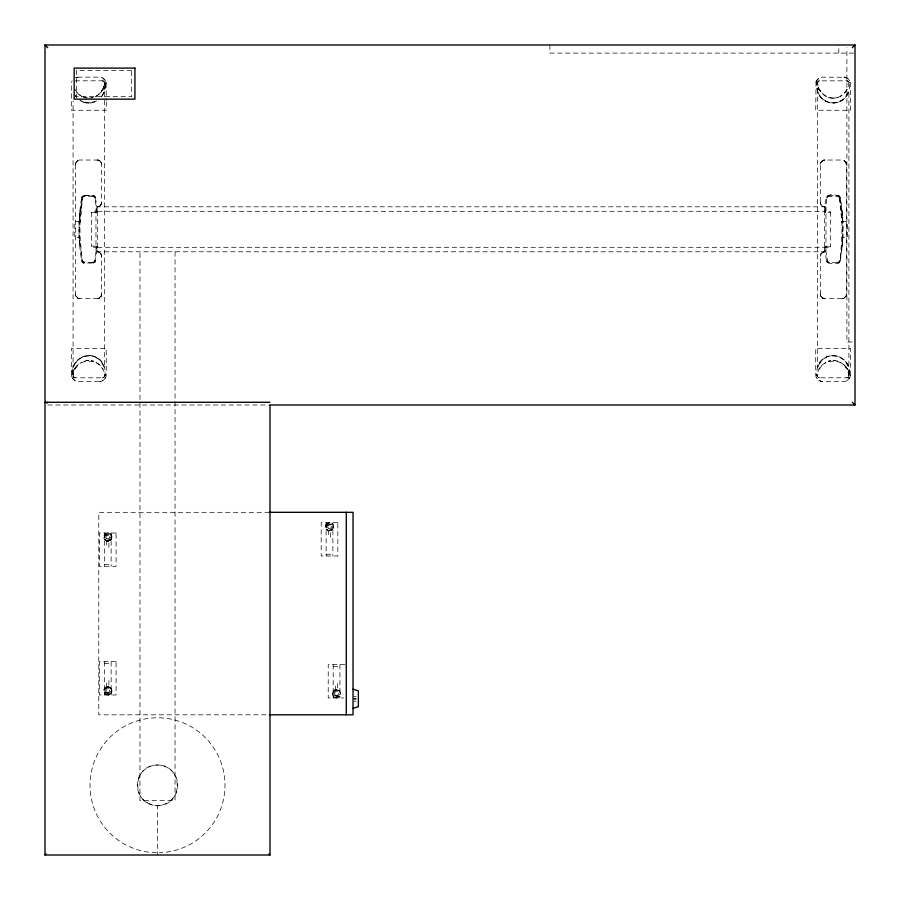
<?xml version="1.0" encoding="UTF-8"?>
<svg xmlns="http://www.w3.org/2000/svg" width="900" height="900" viewBox="0 0 900 900"><rect width="100%" height="100%" fill="white"/><g stroke="black" fill="none" stroke-linecap="round" stroke-linejoin="round"><path stroke-width="0.67" stroke-dasharray="4.5 3.38" d="M838.8 53.1L838.8 45M824.479 247.972L825.401 246.454L830.34 245.801L830.441 246.701L825.334 247.748L827.966 262.811L826.549 261.146L824.479 247.534A1.327 1.327 0 0 1 825.604 246.409L825.716 247.309M103.939 92.633L101.014 97.436C103.984 93.758 108.754 83.104 102.274 80.809L75.308 80.809M817.211 376.245L816.851 374.355L817.447 376.661L819.686 377.809L846.664 377.809L848.137 377.392L849.308 375.795L848.903 376.661C850.005 355.973 816.322 356.152 817.447 376.661A3.791 3.791 0 0 1 816.863 374.355A17.505 17.505 0 0 1 818.021 365.974C824.085 348.019 852.739 355.973 849.488 374.355A3.802 3.802 0 0 1 849.127 376.245L849.161 368.685M816.851 84.251L817.211 82.361A3.802 3.802 0 0 0 816.851 84.251C816.041 91.496 820.226 99.034 827.021 101.846A15.941 15.941 0 0 0 839.317 101.846L844.571 98.314L848.903 90.968L848.903 367.639L844.571 360.293L839.317 356.76A15.941 15.941 0 0 0 827.021 356.771L821.768 360.293L817.447 367.639L817.447 90.968C820.71 105.683 843.514 107.145 848.317 92.633A17.505 17.505 0 0 0 849.488 84.251L849.431 83.284L849.488 84.251A3.769 3.769 0 0 0 848.903 81.945L846.664 80.809L819.169 80.854L816.908 83.284L817.178 89.921M72.799 368.685L72.472 374.355A3.802 3.802 0 0 0 72.832 376.245L75.308 377.809L102.274 377.809L104.513 376.661L105.109 374.355A17.505 17.505 0 0 0 103.939 365.974C97.448 346.939 67.196 357.3 72.832 376.245L73.069 376.661C71.966 355.973 105.638 356.152 104.513 376.661A3.791 3.791 0 0 0 105.109 374.355L105.052 375.322M104.782 89.921L105.109 84.251A3.802 3.802 0 0 0 104.749 82.361L105.109 84.251M79.954 210.33L79.087 222.964L81.675 197.775L83.183 195.784L82.08 196.74M95.096 261.844L93.994 262.811L96.626 247.68L91.519 246.701L91.62 245.801L96.559 246.454L97.481 247.534L95.096 261.844L92.925 263.059L83.88 263.025L82.305 262.159L79.965 235.609L79.965 222.998L82.53 197.933A1.823 1.823 0 0 1 82.946 197.044L84.24 195.559L93.285 195.581L95.096 196.763L93.994 195.795M842.006 248.276L842.873 235.643L840.285 260.831A2.734 2.734 0 0 1 839.655 262.159C836.201 264.409 830.025 264.173 826.864 261.844M96.626 247.826L97.481 247.972M839.396 197.876A1.721 1.721 0 0 0 837.72 196.447L827.089 196.47L825.334 210.926L830.441 211.916L830.34 212.805L825.401 212.153L824.479 210.645C825.829 199.384 824.434 192.139 837.72 195.559A2.542 2.542 0 0 1 839.385 196.178L840.285 197.775L842.873 222.964L842.006 210.33M850.534 374.692L849.814 377.752L846.967 380.7A6.356 6.356 0 0 1 844.009 381.442L821.227 381.353L818.415 380.149L816.435 377.752A6.941 6.941 0 0 1 815.726 374.692L815.726 348.345L850.534 348.345L850.207 376.774M83.52 262.946L84.24 263.059A2.576 2.576 0 0 1 82.305 262.159A2.734 2.734 0 0 1 81.675 260.831A186.041 186.041 0 0 1 81.675 197.775L82.564 196.189A2.565 2.565 0 0 1 84.251 195.547L93.285 195.581A2.587 2.587 0 0 1 94.871 196.47L96.626 210.926L91.519 211.916L91.519 246.701M81.9 197.066L81.675 197.775L82.957 197.044A1.721 1.721 0 0 1 84.24 196.447L94.871 196.47A2.745 2.745 0 0 1 95.501 197.831L97.436 211.286L96.559 212.153L91.62 212.805L91.519 211.916M73.069 376.661L73.856 371.655M848.903 81.945C848.97 89.528 843.21 96.761 835.627 97.931M79.965 222.998L82.53 197.933L81.675 197.775A2.723 2.723 0 0 1 82.564 196.178M103.77 690.3L103.916 689.681M333.506 527.377L333.36 527.996M96.255 247.309L96.356 246.409A1.327 1.327 0 0 1 97.481 247.534M838.44 262.946L837.72 263.059A2.576 2.576 0 0 0 839.655 262.159C842.231 240.953 843.334 219.172 839.43 197.933L840.285 197.775L840.06 197.066M111.814 537.041L111.769 537.671M332.505 693.889L332.55 693.259M76.005 162.461L77.906 160.493L76.005 162.461L75.532 164.509L75.532 294.109A4.624 4.624 0 0 0 76.005 296.145L77.906 298.114L79.886 298.609L97.965 298.553L100.8 296.752L101.633 294.109L101.633 256.309A4.624 4.624 0 0 0 101.16 254.261L99.259 252.292L97.279 251.809A1.327 1.327 0 0 1 95.996 250.459L95.974 208.159A1.327 1.327 0 0 1 97.279 206.786M101.16 204.345L99.259 206.314L97.279 206.809A4.23 4.23 0 0 0 99.259 206.314L100.8 204.953L101.633 202.309L101.633 164.509A4.624 4.624 0 0 0 101.16 162.461L97.965 160.054L79.886 160.009A4.252 4.252 0 0 0 77.321 160.864M101.419 295.493L101.633 294.109A4.601 4.601 0 0 1 100.8 296.752M816.041 81.832L815.726 110.261L850.534 110.261L850.534 83.914A6.941 6.941 0 0 0 849.814 80.854L847.845 78.457L845.021 77.254L822.251 77.164A6.356 6.356 0 0 0 819.293 77.906L816.975 79.954L815.726 83.914A6.941 6.941 0 0 1 816.435 80.854L819.281 77.906M104.749 376.245L105.109 374.355M75.746 163.114L75.532 164.509A4.601 4.601 0 0 1 76.365 161.854M101.419 203.692L101.633 202.309A4.601 4.601 0 0 1 100.8 204.953M825.334 210.78L825.401 212.153M95.276 261.506L95.501 260.786A2.711 2.711 0 0 1 94.32 262.642A2.554 2.554 0 0 1 92.914 263.059M826.054 96.367L822.082 93.386L819.18 89.291L816.851 83.767L817.447 81.945C817.144 92.306 828.034 100.879 838.012 97.335A15.232 15.232 0 0 1 828.326 97.335M95.906 96.367C101.07 93.42 104.456 87.919 104.513 81.945L105.109 83.767C103.309 89.561 99.742 95.422 93.634 97.335A15.232 15.232 0 0 1 91.249 97.931M105.109 83.767L103.725 86.951L104.513 81.945L104.929 82.811M817.031 82.811L817.447 81.945L818.235 86.951L816.851 83.767M826.684 261.506L826.459 260.786A2.711 2.711 0 0 0 827.64 262.642L839.655 262.159L840.285 260.831A186.041 186.041 0 0 0 840.285 197.775A2.723 2.723 0 0 0 839.396 196.178L838.778 195.784L839.88 196.74M111.139 693.18L111.375 692.775C110.205 695.396 105.874 695.565 104.389 693.18L111.049 693.315M326.137 524.509L325.901 524.903C327.071 522.281 331.402 522.113 332.887 524.509L326.228 524.363M105.525 377.752L103.545 380.149L100.733 381.353L77.962 381.442A6.356 6.356 0 0 1 74.992 380.7L72.675 378.652L71.516 375.739L71.438 348.345L106.234 348.345L106.234 374.692A6.941 6.941 0 0 1 105.525 377.752L102.679 380.7A6.356 6.356 0 0 1 99.709 381.442L101.734 381.105M822.127 252.664A4.252 4.252 0 0 1 824.681 251.797L824.591 206.809A4.23 4.23 0 0 1 822.701 206.314L821.16 204.953L820.327 202.309L820.327 164.509A4.624 4.624 0 0 1 820.8 162.461L823.995 160.054L842.085 160.009A4.23 4.23 0 0 1 844.627 160.864L846.428 164.509L846.428 294.109A4.624 4.624 0 0 1 845.955 296.145L844.054 298.114L842.085 298.609L823.995 298.553L821.16 296.752L820.327 294.109L820.327 256.309A4.624 4.624 0 0 1 820.8 254.261L822.701 252.292L824.681 251.809A1.327 1.327 0 0 0 825.964 250.459L825.986 208.159A1.327 1.327 0 0 0 824.681 206.786M105.323 540.27L104.198 538.954L107.764 541.091L109.609 540.641L111.33 538.954L110.205 540.27M105.93 687.33L104.198 689.018L105.323 687.701M331.346 530.347L333.079 528.66L331.954 529.976M334.868 690.21C329.906 694.148 337.646 686.88 339.626 691.256M73.642 365.974L76.567 361.17M845.393 97.436L848.317 92.633M818.021 365.974L820.946 361.17M101.61 96.705L104.513 90.968L104.513 367.639L100.192 360.293L94.939 356.76A15.941 15.941 0 0 0 82.642 356.771L77.389 360.293L73.069 367.639L73.069 100.8M101.16 296.145L99.259 298.114M820.8 162.461L822.701 160.493M820.8 254.261L822.701 252.292M845.955 296.145L844.054 298.114M849.814 377.752L846.967 380.7M74.801 369.315L77.692 365.22L81.675 362.239M847.159 89.291L844.268 93.386L840.285 96.367M819.18 369.315L822.082 365.22L826.054 362.239M827.089 196.47L827.966 195.795M104.389 534.803L104.906 534.173L104.389 534.803L111.375 535.196C110.272 532.721 106.335 532.44 104.67 534.42M339.649 696.499L332.944 695.734C334.136 698.805 339.469 697.781 339.93 696.127M839.655 262.159L838.778 262.822M111.139 539.28L107.764 541.091L104.692 539.674M333.18 691.65C334.339 687.038 342.259 693.101 338.996 690.66M104.389 688.702L106.121 687.24L108.405 686.936M328.871 530.741L331.144 530.449L332.887 528.986M99.889 93.386L105.176 87.097L101.486 91.462M77.692 365.22L72.405 371.509L76.095 367.144M825.716 211.297L825.019 211.961L825.604 212.197A1.282 1.282 0 0 1 824.512 210.713M847.676 377.629L848.554 377.066L847.17 377.764M103.286 377.606L104.164 377.055M817.796 81.551L818.674 81M78.57 359.224L83.374 356.479M838.586 102.127L843.39 99.383M822.949 359.224L827.764 356.479M110.115 540.337L108.596 541.001M331.144 530.449L327.859 530.438L325.935 528.66L328.68 530.707L331.853 530.044L330.761 530.595M110.205 687.701C113.434 690.806 107.359 684.337 105.424 687.634L106.515 687.082M334.215 690.592L335.711 689.929L334.192 690.604M96.559 212.153L96.941 211.961A1.373 1.373 0 0 0 97.481 210.645M96.716 100.969L88.796 103.084L80.865 100.969M75.938 77.501L77.962 77.164L74.992 77.906A6.356 6.356 0 0 1 77.962 77.164L99.709 77.164A6.356 6.356 0 0 1 102.679 77.906L104.996 79.954L106.155 82.867L106.234 100.552M97.965 298.553L99.844 297.743A4.252 4.252 0 0 1 97.279 298.609M106.121 687.229L108.608 686.981L111.139 688.702M334.912 690.188L335.723 689.929M830.722 360.675L828.326 361.271A15.232 15.232 0 0 1 838.012 361.271M328.871 522.743L329.152 522.709M108.405 694.935L108.124 694.969M88.796 98.134L93.634 97.335M823.331 160.222L824.681 160.009A4.252 4.252 0 0 0 822.127 160.864M823.331 252.023L824.681 251.809L97.56 251.809L97.56 206.809L824.591 206.809L822.701 206.314L820.8 204.345M843.424 298.384L842.085 298.609A4.252 4.252 0 0 0 844.639 297.743M106.121 540.731L109.024 540.889M335.306 690.041L338.209 690.188M828.315 195.66L829.046 195.559M157.5 805.511C183.791 805.781 183.791 764.752 157.5 765.011C131.209 764.752 131.209 805.781 157.5 805.511L157.5 855M86.344 360.675L88.796 360.484M107.764 541.091L108.405 541.035M335.925 689.895L336.555 689.839M828.675 195.581L837.72 195.559L840.285 197.775L839.396 196.189M83.183 262.822L82.08 261.866L94.32 262.631M853.65 53.1L549.9 53.1L549.9 45M86.051 102.836L91.541 102.836M830.43 102.836L835.92 102.836M97.56 211.309L824.591 211.309M80.01 221.591L74.79 221.591L74.79 237.341L79.144 237.341L79.144 221.591M841.95 221.591L847.17 221.591L847.17 237.341L842.816 237.341L842.816 221.591M78.998 227.284L79.864 227.284M842.096 227.284L842.962 227.284M78.998 231.334L79.864 231.334M842.096 231.334L842.962 231.334M79.144 237.026L80.01 237.026M841.95 237.026L842.816 237.026M97.56 247.309L824.591 247.309M852.3 342L846.9 342L846.9 47.7M86.051 355.77L91.541 355.77M830.43 355.77L835.92 355.77M47.812 405L268.594 405M269.381 512.314L98.786 512.314L98.786 714.814L267.986 714.814M326.137 524.936L332.887 524.936M104.389 535.23L111.139 535.23M326.137 554.197L332.887 554.197M104.389 564.491L111.139 564.491M104.389 663.491L111.139 663.491M344.88 664.639L328.23 664.639L328.23 697.939L343.642 697.939M333.18 666.439L339.93 666.439M104.389 692.741L111.139 692.741M333.18 695.7L339.93 695.7M353.858 696.375L356.108 696.375M353.858 698.366L356.108 698.366M353.858 698.76L356.108 698.76M353.858 699.165L356.108 699.165M353.858 701.156L356.108 701.156M108.124 533.002L108.405 533.036M336.195 697.928L335.925 697.894M830.722 97.931L833.175 98.134M833.175 360.484L835.627 360.675M92.925 195.559L93.645 195.66M328.252 530.595L329.512 530.798M107.764 686.891L109.024 687.082M87.581 97.931C82.103 97.729 77.22 94.117 74.801 89.291L77.692 93.386L81.675 96.367M846.023 77.501L844.009 77.164A6.356 6.356 0 0 1 846.967 77.906L849.814 80.854M98.629 160.222L97.279 160.009A4.252 4.252 0 0 1 99.844 160.864M98.629 252.023L97.279 251.809A4.252 4.252 0 0 1 99.844 252.664M820.238 381.105L822.251 381.442A6.356 6.356 0 0 1 819.293 380.7L816.435 377.752M78.536 298.384L79.886 298.609A4.252 4.252 0 0 1 77.321 297.743M91.249 360.675L93.634 361.271A15.232 15.232 0 0 0 83.948 361.271M847.676 80.978L848.554 81.54M326.137 528.986L328.646 530.696L327.161 530.044M328.669 530.707L327.15 530.033M108.608 686.981L110.126 687.645M824.479 247.534L825.334 247.826M823.995 298.553L822.116 297.743A4.252 4.252 0 0 0 824.681 298.609M106.515 540.889L105.424 540.337L105.93 540.641M337.804 690.041L338.895 690.592L338.389 690.278M74.79 377.764L73.406 377.066L74.284 377.629M822.949 99.383L827.764 102.127M838.586 356.479L843.39 359.224M79.774 100.069L83.374 102.127M94.207 356.479L99.011 359.224M817.796 377.055L818.674 377.606M103.286 81L104.164 81.551M844.639 160.864L844.054 160.493L845.955 162.461M840.285 362.239L844.268 365.22L849.555 371.509L845.865 367.144M95.906 362.239L99.889 365.22L102.78 369.315M822.701 298.114L820.8 296.145M102.679 77.906L105.525 80.854A6.941 6.941 0 0 1 106.234 83.914L105.919 81.832M99.259 160.493L101.16 162.461M99.259 252.292L101.16 254.261M77.906 298.114L76.005 296.145M74.992 380.7L72.146 377.752M96.255 211.297L96.941 211.961A1.282 1.282 0 0 1 96.356 212.197L96.626 210.859M332.606 524.126L332.887 524.509M104.67 693.551L104.389 693.18M820.474 91.462L816.784 87.097L822.082 93.386M339.469 691.076L339.93 691.65M75.465 95.918L76.567 97.436L73.642 92.633M844.268 365.22L847.159 369.315M818.021 92.633L820.946 97.436M845.393 361.17L848.317 365.974M101.014 361.17L103.939 365.974M82.305 262.159L79.087 235.643L79.954 248.276M94.871 196.47L95.501 197.831M848.104 371.655L848.903 376.661M325.507 527.377L325.463 526.748M111.769 690.3L111.814 690.941M340.402 692.64L340.56 693.259M103.916 538.29L103.77 537.671M846.225 163.114L846.428 164.509A4.601 4.601 0 0 0 845.606 161.854M820.541 203.692L820.327 202.309A4.601 4.601 0 0 0 821.16 204.953M820.541 295.493L820.327 294.109A4.601 4.601 0 0 0 821.16 296.752M71.438 374.692L71.752 376.774M839.43 197.933L841.995 222.998M816.851 374.355L816.908 375.322M837.72 195.559L837.72 196.459M830.441 211.916L830.441 246.701M339.93 664.639L339.93 697.939M337.68 683.561L337.68 689.839L335.43 689.839L335.43 683.561M333.18 664.639L333.18 697.939M332.887 522.697L332.887 555.998M330.637 537.075L330.637 530.798L328.387 530.798L328.387 537.075M326.137 522.697L326.137 555.998M175.039 251.809L175.039 800.629L139.961 800.629L139.961 251.809M111.139 532.991L111.139 566.291M111.139 661.691L111.139 694.991M108.889 547.369L108.889 541.091L106.639 541.091L106.639 547.369M108.889 680.602L108.889 686.891L106.639 686.891L106.639 680.602M106.234 101.948L106.234 110.261L71.438 110.261L71.438 83.914A6.941 6.941 0 0 1 72.146 80.854M104.389 532.991L104.389 566.291M104.389 661.691L104.389 694.991M84.24 195.559L84.24 196.459M156.442 852.761A67.5 67.5 0 0 1 99.101 751.41A67.5 67.5 0 0 1 215.539 750.803A67.5 67.5 0 0 1 159.266 852.739M820.327 256.309A4.601 4.601 0 0 1 821.16 253.654M820.327 164.509A4.601 4.601 0 0 1 821.16 161.854M846.428 294.109A4.601 4.601 0 0 1 845.606 296.752M818.212 81.236A2.756 2.756 0 0 1 819.686 80.797M846.664 80.797A2.621 2.621 0 0 1 848.137 81.214M819.686 377.809A2.756 2.756 0 0 1 818.212 377.37M848.137 377.392A2.621 2.621 0 0 1 846.664 377.809M839.419 260.662A1.755 1.755 0 0 1 837.72 262.17M829.046 262.17A1.766 1.766 0 0 1 827.336 260.64M827.336 197.966A1.766 1.766 0 0 1 829.046 196.436M826.47 197.831A2.745 2.745 0 0 1 828.765 195.525M829.046 263.059A2.542 2.542 0 0 1 827.651 262.631M100.8 253.654A4.601 4.601 0 0 1 101.633 256.309M100.8 161.854A4.601 4.601 0 0 1 101.633 164.509M76.365 296.752A4.601 4.601 0 0 1 75.532 294.109M94.939 101.846A15.941 15.941 0 0 1 82.62 101.846M102.274 80.797A2.756 2.756 0 0 1 103.748 81.236M103.748 377.37A2.756 2.756 0 0 1 102.274 377.809M75.308 377.809A2.621 2.621 0 0 1 73.823 377.392M84.24 262.17A1.755 1.755 0 0 1 82.541 260.662M94.624 260.64A1.766 1.766 0 0 1 92.925 262.17M92.925 196.436A1.766 1.766 0 0 1 94.624 197.966M111.814 690.694L111.623 692.19L111.814 690.694M325.507 526.106L325.463 526.995L325.654 525.488L325.507 526.118M106.189 534.308L104.614 537.041L106.189 539.764L109.339 539.764L110.914 537.041L109.339 534.308L106.189 534.308M106.189 688.207L104.614 690.941L106.189 693.664L109.339 693.664L110.914 690.941L109.339 688.207L106.189 688.207M327.938 524.014L326.363 526.748L327.938 529.47L331.088 529.47L332.662 526.748L331.088 524.014L327.938 524.014M334.98 691.166L333.405 693.889L334.98 696.623L338.13 696.623L339.705 693.889L338.13 691.166L334.98 691.166M131.704 70.492L76.354 70.492L76.354 96.593L131.704 96.593L131.704 70.492M337.838 522.697L321.188 522.697L321.188 555.998L337.838 555.998L337.838 522.697M116.089 532.991L99.439 532.991L99.439 566.291L116.089 566.291L116.089 532.991M116.089 661.691L99.439 661.691L99.439 694.991L116.089 694.991L116.089 661.691M86.344 97.931L83.948 97.335A15.232 15.232 0 0 0 86.344 97.931M332.707 695.137L332.516 693.641L332.707 695.137M111.769 536.411L111.623 535.781L111.814 537.289A4.05 4.05 0 0 1 105.536 540.416A4.05 4.05 0 0 1 105.964 533.408A4.05 4.05 0 0 1 111.814 537.289L111.769 536.4M147.375 802.8A20.25 20.25 0 0 0 177.75 785.261A20.25 20.25 0 0 0 147.375 767.734A20.25 20.25 0 0 0 147.375 802.8M106.639 538.436A1.8 1.8 0 0 0 109.541 537.322A1.8 1.8 0 0 0 107.123 535.354A1.8 1.8 0 0 0 106.639 538.436M106.864 692.494A1.8 1.8 0 0 0 109.564 690.941A1.8 1.8 0 0 0 106.864 689.377A1.8 1.8 0 0 0 106.864 692.494M105.221 694.091A4.05 4.05 0 0 0 111.769 691.56A4.05 4.05 0 0 0 106.301 687.161A4.05 4.05 0 0 0 105.221 694.091M335.655 695.452A1.8 1.8 0 0 0 338.355 693.889A1.8 1.8 0 0 0 335.655 692.336A1.8 1.8 0 0 0 335.655 695.452M334.53 697.399A4.05 4.05 0 0 0 340.605 693.889A4.05 4.05 0 0 0 334.53 690.379A4.05 4.05 0 0 0 334.53 697.399M328.376 528.142A1.8 1.8 0 0 0 331.29 527.029A1.8 1.8 0 0 0 328.86 525.06A1.8 1.8 0 0 0 328.376 528.142M327.488 530.246A4.05 4.05 0 0 0 333.562 526.748A4.05 4.05 0 0 0 327.488 523.238A4.05 4.05 0 0 0 327.488 530.246"/><path stroke-width="1.35" d="M46.789 403.211L47.711 402.289M270 405.101L270 855L45 855L46.001 853.999M852.289 47.711L855 45L855 405L270 405M353.036 708.334L358.358 706.68L358.358 690.84L353.036 689.197M45 855L45 45L855 45M45 402.289L269.921 402.289M269.381 512.314L353.036 512.314L353.036 714.814L269.381 714.814M852.289 402.289L855 405M45 45L47.711 47.711M268.999 853.999L270 855M346.286 512.314L346.286 714.814M134.921 68.096L74.171 68.096L74.171 99.146L134.921 99.146L134.921 68.096"/></g></svg>
